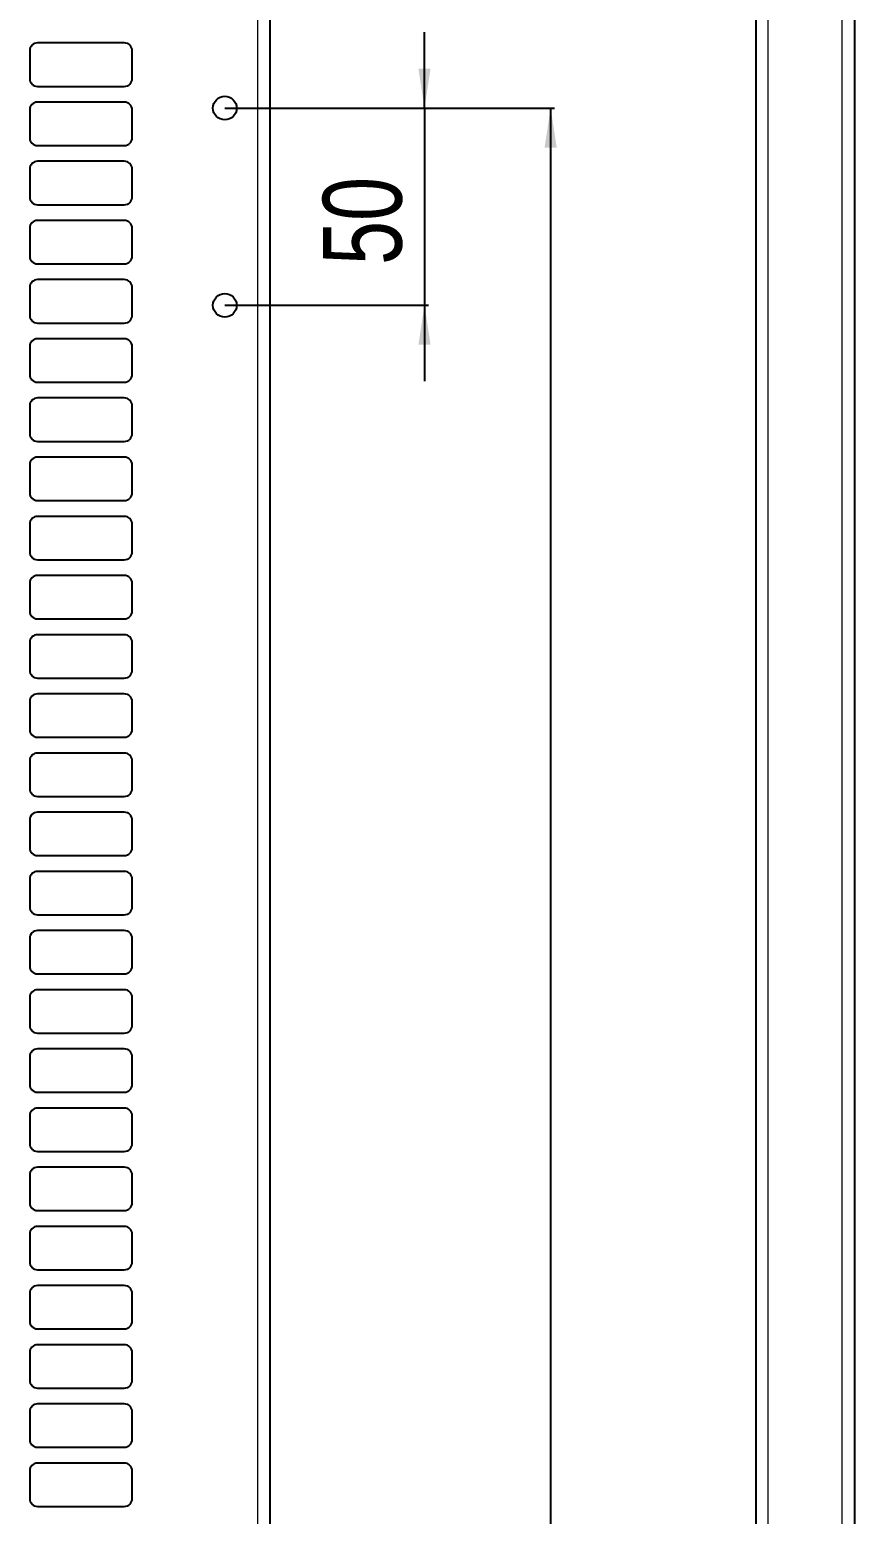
# Model space of a CAD drawing. Header units: millimetres. Extents: x -591 to 844, y -456 to 1988.
# Drawn here: x -60.6 to 148.6, y 1394 to 1770.4 of the extents above; entities that cross this region are included whole.
import ezdxf

# ---------------------------------------------------------------- set-up
doc = ezdxf.new("R2010")
doc.units = ezdxf.units.MM
doc.layers.add('FORMAT', color=7, linetype='Continuous')
doc.styles.add('SLDTEXTSTYLE0', font='TXT', dxfattribs={"width": 0.75})
doc.dimstyles.new('SLDDIMSTYLE0', dxfattribs={"dimtxt": 20, "dimasz": 10, "dimexe": 0, "dimexo": 0.0625, "dimgap": 5, "dimtad": 2, "dimdec": 1, "dimrnd": 1e-09, "dimzin": 12, "dimdsep": 46, "dimtxsty": 'SLDTEXTSTYLE0', "dimsah": 1, "dimcen": 0.09, "dimadec": 0, "dimazin": 3, "dimtfac": 1, "dimtofl": 0, "dimtmove": 0, "dimatfit": 3, "dimfxl": 0, "dimfrac": 2, "dimtolj": 1, "dimtzin": 12, "dimarcsym": 0})
doc.dimstyles.new('SLDDIMSTYLE1', dxfattribs={"dimtxt": 20, "dimasz": 10, "dimexe": 0, "dimexo": 0.0625, "dimgap": 5, "dimtad": 2, "dimdec": 1, "dimrnd": 1e-09, "dimzin": 12, "dimdsep": 46, "dimtxsty": 'SLDTEXTSTYLE0', "dimsah": 1, "dimcen": 0.09, "dimadec": 0, "dimazin": 3, "dimtfac": 1, "dimtmove": 0, "dimatfit": 0, "dimfxl": 0, "dimfrac": 2, "dimtolj": 1, "dimtzin": 12, "dimarcsym": 0})

# ---------------------------------------------------------------- blocks, each defined once
blk = doc.blocks.new('_D_2')
at = {"layer": 'FORMAT'}
for p, q in [((-11.07, 1750.52), (72.57, 1750.52)), ((71.57, 1750.52), (71.57, -149.48)), ((-11.07, -149.48), (72.57, -149.48))]:
    blk.add_line(p, q, dxfattribs=at)
for points in [[(71.57, 1750.52), (70.03, 1740.52), (73.11, 1740.52)], [(71.57, -149.48), (73.11, -139.48), (70.03, -139.48)]]:
    blk.add_solid(points, dxfattribs=at)
at = {"layer": 'FORMAT', "insert": (45.79, 770.97), "char_height": 20, "attachment_point": 1, "rotation": 90, "style": 'SLDTEXTSTYLE0'}
blk.add_mtext('1900', dxfattribs=at)
blk = doc.blocks.new('_D_3')
at = {"layer": 'FORMAT'}
for p, q in [((39.57, 1750.52), (39.57, 1769.75)), ((-11.07, 1750.52), (40.57, 1750.52)), ((39.57, 1750.52), (39.57, 1700.52)), ((-11.07, 1700.52), (40.57, 1700.52)), ((39.57, 1700.52), (39.57, 1681.29))]:
    blk.add_line(p, q, dxfattribs=at)
for points in [[(39.57, 1750.52), (41.11, 1760.52), (38.03, 1760.52)], [(39.57, 1700.52), (38.03, 1690.52), (41.11, 1690.52)]]:
    blk.add_solid(points, dxfattribs=at)
at = {"layer": 'FORMAT', "insert": (13.79, 1710.75), "char_height": 20, "attachment_point": 1, "rotation": 90, "style": 'SLDTEXTSTYLE0'}
blk.add_mtext('50', dxfattribs=at)

msp = doc.modelspace()

# ---------------------------------------------------------------- linework, layer by layer
at = {"color": 8, "linetype": 'Continuous', "lineweight": 18}
for p, q in [((-2.68, -240.98), (-2.68, 1842.02)), ((126.7, 1842.02), (126.7, -217.35)), ((145.5, -232.5), (145.5, 1842.02))]:
    msp.add_line(p, q, dxfattribs=at)
at = {"color": 7, "linetype": 'Continuous', "lineweight": 25}
for p, q in [((0.42, -240.98), (0.42, 1842.02)), ((148.6, 1842.02), (148.6, -229.6)), ((123.6, 1812.82), (123.6, -221.98)), ((-36.58, 1767.02), (-58.58, 1767.02)), ((-60.58, 1765.02), (-60.58, 1758.02)), ((-34.58, 1758.02), (-34.58, 1765.02)), ((-58.58, 1756.02), (-36.58, 1756.02)), ((-36.58, 1752.02), (-58.58, 1752.02)), ((-60.58, 1750.02), (-60.58, 1743.02)), ((-34.58, 1743.02), (-34.58, 1750.02)), ((-58.58, 1741.02), (-36.58, 1741.02)), ((-36.58, 1737.02), (-58.58, 1737.02)), ((-60.58, 1735.02), (-60.58, 1728.02)), ((-34.58, 1728.02), (-34.58, 1735.02)), ((-58.58, 1726.02), (-36.58, 1726.02)), ((-60.58, 1720.02), (-60.58, 1713.02)), ((-36.58, 1722.02), (-58.58, 1722.02)), ((-34.58, 1713.02), (-34.58, 1720.02)), ((-58.58, 1711.02), (-36.58, 1711.02)), ((-60.58, 1705.02), (-60.58, 1698.02)), ((-36.58, 1707.02), (-58.58, 1707.02)), ((-34.58, 1698.02), (-34.58, 1705.02)), ((-58.58, 1696.02), (-36.58, 1696.02)), ((-60.58, 1690.02), (-60.58, 1683.02)), ((-36.58, 1692.02), (-58.58, 1692.02)), ((-34.58, 1683.02), (-34.58, 1690.02)), ((-58.58, 1681.02), (-36.58, 1681.02)), ((-60.58, 1675.02), (-60.58, 1668.02)), ((-36.58, 1677.02), (-58.58, 1677.02)), ((-34.58, 1668.02), (-34.58, 1675.02)), ((-58.58, 1666.02), (-36.58, 1666.02)), ((-60.58, 1660.02), (-60.58, 1653.02)), ((-36.58, 1662.02), (-58.58, 1662.02)), ((-34.58, 1653.02), (-34.58, 1660.02)), ((-58.58, 1651.02), (-36.58, 1651.02)), ((-60.58, 1645.02), (-60.58, 1638.02)), ((-36.58, 1647.02), (-58.58, 1647.02)), ((-34.58, 1638.02), (-34.58, 1645.02)), ((-58.58, 1636.02), (-36.58, 1636.02)), ((-60.58, 1630.02), (-60.58, 1623.02)), ((-36.58, 1632.02), (-58.58, 1632.02)), ((-34.58, 1623.02), (-34.58, 1630.02)), ((-58.58, 1621.02), (-36.58, 1621.02)), ((-60.58, 1615.02), (-60.58, 1608.02)), ((-36.58, 1617.02), (-58.58, 1617.02)), ((-34.58, 1608.02), (-34.58, 1615.02)), ((-58.58, 1606.02), (-36.58, 1606.02)), ((-60.58, 1600.02), (-60.58, 1593.02)), ((-36.58, 1602.02), (-58.58, 1602.02)), ((-34.58, 1593.02), (-34.58, 1600.02)), ((-58.58, 1591.02), (-36.58, 1591.02)), ((-60.58, 1585.02), (-60.58, 1578.02)), ((-36.58, 1587.02), (-58.58, 1587.02)), ((-34.58, 1578.02), (-34.58, 1585.02)), ((-58.58, 1576.02), (-36.58, 1576.02)), ((-60.58, 1570.02), (-60.58, 1563.02)), ((-36.58, 1572.02), (-58.58, 1572.02)), ((-34.58, 1563.02), (-34.58, 1570.02)), ((-58.58, 1561.02), (-36.58, 1561.02)), ((-60.58, 1555.02), (-60.58, 1548.02)), ((-36.58, 1557.02), (-58.58, 1557.02)), ((-34.58, 1548.02), (-34.58, 1555.02)), ((-58.58, 1546.02), (-36.58, 1546.02)), ((-60.58, 1540.02), (-60.58, 1533.02)), ((-36.58, 1542.02), (-58.58, 1542.02)), ((-34.58, 1533.02), (-34.58, 1540.02)), ((-58.58, 1531.02), (-36.58, 1531.02)), ((-60.58, 1525.02), (-60.58, 1518.02)), ((-36.58, 1527.02), (-58.58, 1527.02)), ((-34.58, 1518.02), (-34.58, 1525.02)), ((-58.58, 1516.02), (-36.58, 1516.02)), ((-60.58, 1510.02), (-60.58, 1503.02)), ((-36.58, 1512.02), (-58.58, 1512.02)), ((-34.58, 1503.02), (-34.58, 1510.02)), ((-58.58, 1501.02), (-36.58, 1501.02)), ((-60.58, 1495.02), (-60.58, 1488.02)), ((-36.58, 1497.02), (-58.58, 1497.02)), ((-34.58, 1488.02), (-34.58, 1495.02)), ((-58.58, 1486.02), (-36.58, 1486.02)), ((-60.58, 1480.02), (-60.58, 1473.02)), ((-36.58, 1482.02), (-58.58, 1482.02)), ((-34.58, 1473.02), (-34.58, 1480.02)), ((-58.58, 1471.02), (-36.58, 1471.02)), ((-60.58, 1465.02), (-60.58, 1458.02)), ((-36.58, 1467.02), (-58.58, 1467.02)), ((-34.58, 1458.02), (-34.58, 1465.02)), ((-58.58, 1456.02), (-36.58, 1456.02)), ((-60.58, 1450.02), (-60.58, 1443.02)), ((-36.58, 1452.02), (-58.58, 1452.02)), ((-34.58, 1443.02), (-34.58, 1450.02)), ((-58.58, 1441.02), (-36.58, 1441.02)), ((-60.58, 1435.02), (-60.58, 1428.02)), ((-36.58, 1437.02), (-58.58, 1437.02)), ((-34.58, 1428.02), (-34.58, 1435.02)), ((-58.58, 1426.02), (-36.58, 1426.02)), ((-60.58, 1420.02), (-60.58, 1413.02)), ((-36.58, 1422.02), (-58.58, 1422.02)), ((-34.58, 1413.02), (-34.58, 1420.02)), ((-58.58, 1411.02), (-36.58, 1411.02)), ((-60.58, 1405.02), (-60.58, 1398.02)), ((-36.58, 1407.02), (-58.58, 1407.02)), ((-34.58, 1398.02), (-34.58, 1405.02)), ((-58.58, 1396.02), (-36.58, 1396.02))]:
    msp.add_line(p, q, dxfattribs=at)
for centre in [(-11.08, 1750.52), (-11.08, 1700.52)]:
    msp.add_circle(centre, 3, dxfattribs=at)
for centre, start, end in [((-58.58, 1765.02), 90, 180), ((-36.58, 1765.02), 0, 90), ((-58.58, 1758.02), 180, 270), ((-36.58, 1758.02), 270, 0), ((-58.58, 1750.02), 90, 180), ((-36.58, 1750.02), 0, 90), ((-58.58, 1743.02), 180, 270), ((-36.58, 1743.02), 270, 0), ((-58.58, 1735.02), 90, 180), ((-36.58, 1735.02), 0, 90), ((-58.58, 1728.02), 180, 270), ((-36.58, 1728.02), 270, 0), ((-58.58, 1720.02), 90, 180), ((-36.58, 1720.02), 0, 90), ((-58.58, 1713.02), 180, 270), ((-36.58, 1713.02), 270, 0), ((-58.58, 1705.02), 90, 180), ((-36.58, 1705.02), 0, 90), ((-58.58, 1698.02), 180, 270), ((-36.58, 1698.02), 270, 0), ((-58.58, 1690.02), 90, 180), ((-36.58, 1690.02), 0, 90), ((-58.58, 1683.02), 180, 270), ((-36.58, 1683.02), 270, 0), ((-58.58, 1675.02), 90, 180), ((-36.58, 1675.02), 0, 90), ((-58.58, 1668.02), 180, 270), ((-36.58, 1668.02), 270, 0), ((-58.58, 1660.02), 90, 180), ((-36.58, 1660.02), 0, 90), ((-58.58, 1653.02), 180, 270), ((-36.58, 1653.02), 270, 0), ((-58.58, 1645.02), 90, 180), ((-36.58, 1645.02), 0, 90), ((-58.58, 1638.02), 180, 270), ((-36.58, 1638.02), 270, 0), ((-58.58, 1630.02), 90, 180), ((-36.58, 1630.02), 0, 90), ((-58.58, 1623.02), 180, 270), ((-36.58, 1623.02), 270, 0), ((-58.58, 1615.02), 90, 180), ((-36.58, 1615.02), 0, 90), ((-58.58, 1608.02), 180, 270), ((-36.58, 1608.02), 270, 0), ((-58.58, 1600.02), 90, 180), ((-36.58, 1600.02), 0, 90), ((-58.58, 1593.02), 180, 270), ((-36.58, 1593.02), 270, 0), ((-58.58, 1585.02), 90, 180), ((-36.58, 1585.02), 0, 90), ((-58.58, 1578.02), 180, 270), ((-36.58, 1578.02), 270, 0), ((-58.58, 1570.02), 90, 180), ((-36.58, 1570.02), 0, 90), ((-58.58, 1563.02), 180, 270), ((-36.58, 1563.02), 270, 0), ((-58.58, 1555.02), 90, 180), ((-36.58, 1555.02), 0, 90), ((-58.58, 1548.02), 180, 270), ((-36.58, 1548.02), 270, 0), ((-58.58, 1540.02), 90, 180), ((-36.58, 1540.02), 0, 90), ((-58.58, 1533.02), 180, 270), ((-36.58, 1533.02), 270, 0), ((-58.58, 1525.02), 90, 180), ((-36.58, 1525.02), 0, 90), ((-58.58, 1518.02), 180, 270), ((-36.58, 1518.02), 270, 0), ((-58.58, 1510.02), 90, 180), ((-36.58, 1510.02), 0, 90), ((-58.58, 1503.02), 180, 270), ((-36.58, 1503.02), 270, 0), ((-58.58, 1495.02), 90, 180), ((-36.58, 1495.02), 0, 90), ((-58.58, 1488.02), 180, 270), ((-36.58, 1488.02), 270, 0), ((-58.58, 1480.02), 90, 180), ((-36.58, 1480.02), 0, 90), ((-58.58, 1473.02), 180, 270), ((-36.58, 1473.02), 270, 0), ((-58.58, 1465.02), 90, 180), ((-36.58, 1465.02), 0, 90), ((-58.58, 1458.02), 180, 270), ((-36.58, 1458.02), 270, 0), ((-58.58, 1450.02), 90, 180), ((-36.58, 1450.02), 0, 90), ((-58.58, 1443.02), 180, 270), ((-36.58, 1443.02), 270, 0), ((-58.58, 1435.02), 90, 180), ((-36.58, 1435.02), 0, 90), ((-58.58, 1428.02), 180, 270), ((-36.58, 1428.02), 270, 0), ((-58.58, 1420.02), 90, 180), ((-36.58, 1420.02), 0, 90), ((-58.58, 1413.02), 180, 270), ((-36.58, 1413.02), 270, 0), ((-58.58, 1405.02), 90, 180), ((-36.58, 1405.02), 0, 90), ((-58.58, 1398.02), 180, 270), ((-36.58, 1398.02), 270, 0)]:
    msp.add_arc(centre, 2, start, end, dxfattribs=at)

# ---------------------------------------------------------------- dimensions: what is measured, and where the dimension line sits
at = {"layer": 'FORMAT'}
for base, p2, dimstyle, picture, middle in [((39.57, 1700.52), (-11.08, 1700.52), 'SLDDIMSTYLE1', '_D_3', (39.57, 1725.52)), ((71.57, -149.48), (-11.08, -149.48), 'SLDDIMSTYLE0', '_D_2', (71.57, 800.52))]:
    dim = msp.add_linear_dim(base=base, p1=(-11.08, 1750.52), p2=p2, angle=90, dimstyle=dimstyle, dxfattribs=at)
    dim.commit()
    dim.dimension.update_dxf_attribs({"geometry": picture, "text_midpoint": middle, "dimtype": 160})

doc.saveas('drawing.dxf')
